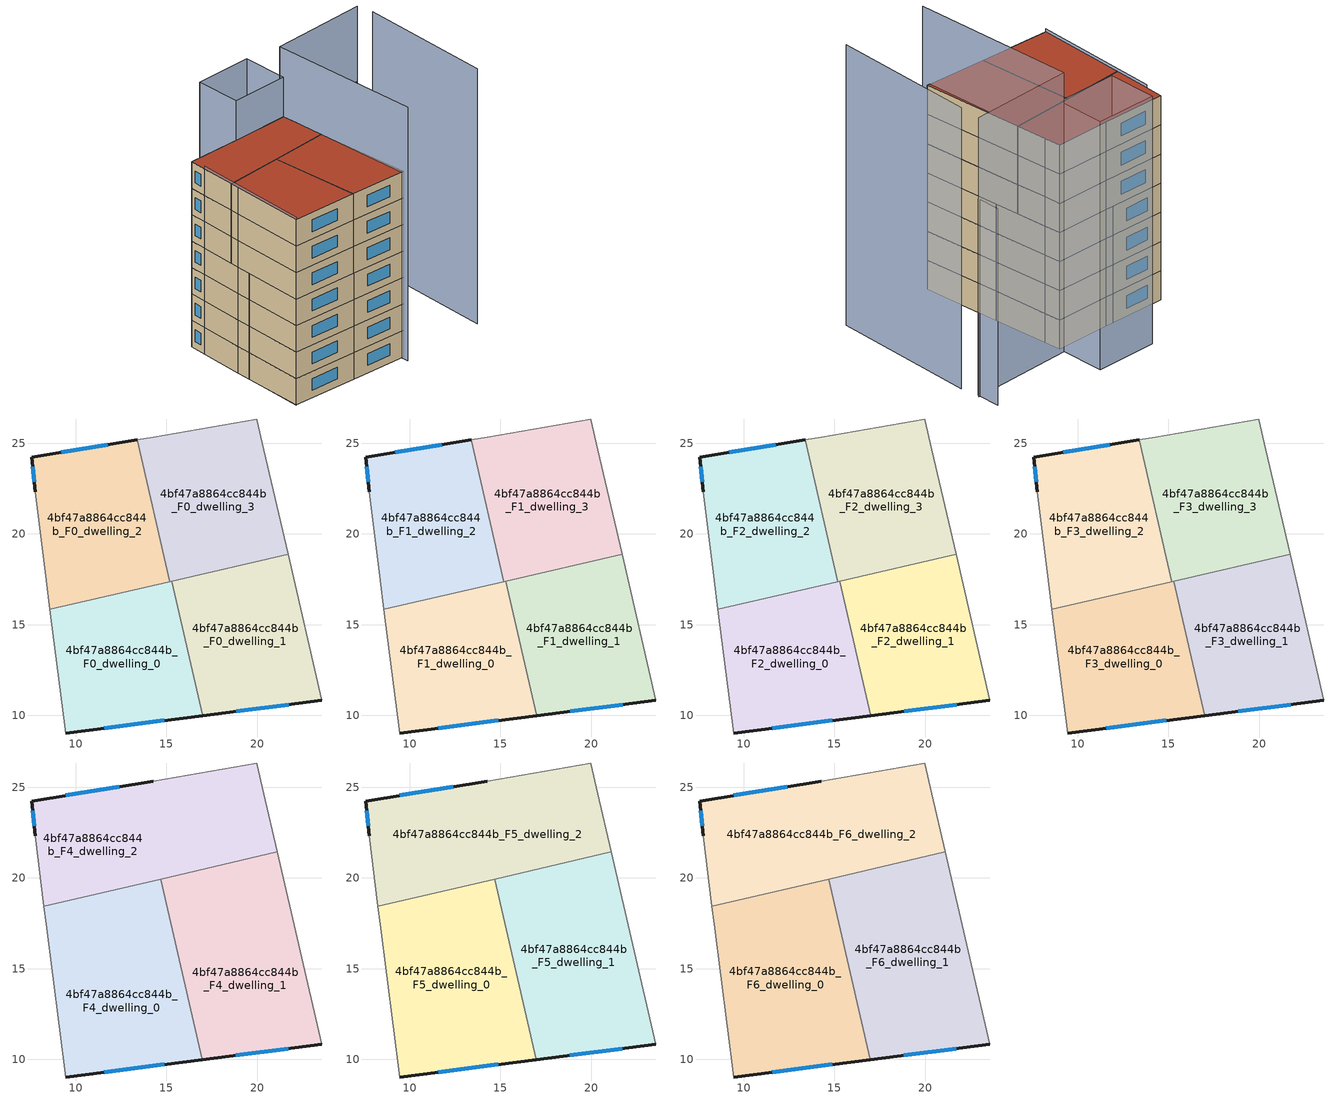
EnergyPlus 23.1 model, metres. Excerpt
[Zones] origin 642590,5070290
4bf47a8864cc844b_F0_dwelling_0
 floor ground (EU_floor_Construction): 15.28,17.4 17,9.99 9.46,9.03 8.57,15.84 z0
 wall outside (EU_wall_Construction): 9.46,9.03 17,9.99 z0:3
 wall adiabatic (EU_wall_Construction): 8.57,15.84 9.46,9.03 z0:3
 wall to 4bf47a8864cc844b_F0_dwelling_1 (EU_wall_Construction): 17,9.99 15.28,17.4 z0:3
 wall to 4bf47a8864cc844b_F0_dwelling_2 (EU_wall_Construction): 15.19,17.38 8.57,15.84 z0:3
 wall to 4bf47a8864cc844b_F0_dwelling_3 (EU_wall_Construction): 15.28,17.4 15.19,17.38 z0:3
 window (EU_Window_Construction): 11.57,9.29 14.89,9.72 z0.84:2.16
4bf47a8864cc844b_F0_dwelling_1
 floor ground (EU_floor_Construction): 21.7,18.88 23.57,10.82 17,9.99 15.28,17.4 z0
 wall outside (EU_wall_Construction): 17,9.99 23.57,10.82 z0:3
 wall adiabatic (EU_wall_Construction): 23.57,10.82 21.7,18.88 z0:3
 wall to 4bf47a8864cc844b_F0_dwelling_3 (EU_wall_Construction): 21.7,18.88 15.28,17.4 z0:3
 window (EU_Window_Construction): 18.84,10.22 21.73,10.59 z0.84:2.16
4bf47a8864cc844b_F0_dwelling_2
 floor ground (EU_floor_Construction): 13.38,25.19 15.19,17.38 8.57,15.84 8.36,17.43 7.76,22.34 7.56,24.24 z0
 wall outside (EU_wall_Construction): 13.38,25.19 7.56,24.24 7.76,22.34 z0:3
 wall adiabatic (EU_wall_Construction): 7.76,22.34 8.36,17.43 8.57,15.84 z0:3
 wall to 4bf47a8864cc844b_F0_dwelling_3 (EU_wall_Construction): 15.19,17.38 13.38,25.19 z0:3
 window (EU_Window_Construction): 7.62,23.7 7.71,22.87 / 11.75,24.92 9.19,24.5 z0.84:2.16
4bf47a8864cc844b_F0_dwelling_3
 floor ground (EU_floor_Construction): 19.97,26.33 20.37,24.63 21.7,18.88 15.19,17.38 13.38,25.19 14.27,25.34 z0
 wall adiabatic (EU_wall_Construction): 21.7,18.88 20.37,24.63 19.97,26.33 14.27,25.34 13.38,25.19 z0:3
4bf47a8864cc844b_F1_dwelling_0
 floor to 4bf47a8864cc844b_F0_dwelling_0 (EU_floor_Construction): 15.28,17.4 17,9.99 9.46,9.03 8.57,15.84 z3
 wall outside (EU_wall_Construction): 9.46,9.03 17,9.99 z3:6
 wall adiabatic (EU_wall_Construction): 8.57,15.84 9.46,9.03 z3:6
 wall to 4bf47a8864cc844b_F1_dwelling_1 (EU_wall_Construction): 17,9.99 15.28,17.4 z3:6
 wall to 4bf47a8864cc844b_F1_dwelling_2 (EU_wall_Construction): 15.19,17.38 8.57,15.84 z3:6
 wall to 4bf47a8864cc844b_F1_dwelling_3 (EU_wall_Construction): 15.28,17.4 15.19,17.38 z3:6
 window (EU_Window_Construction): 11.57,9.29 14.89,9.72 z3.84:5.16
4bf47a8864cc844b_F1_dwelling_1
 floor to 4bf47a8864cc844b_F0_dwelling_1 (EU_floor_Construction): 21.7,18.88 23.57,10.82 17,9.99 15.28,17.4 z3
 wall outside (EU_wall_Construction): 17,9.99 23.57,10.82 z3:6
 wall adiabatic (EU_wall_Construction): 23.57,10.82 21.7,18.88 z3:6
 wall to 4bf47a8864cc844b_F1_dwelling_3 (EU_wall_Construction): 21.7,18.88 15.28,17.4 z3:6
 window (EU_Window_Construction): 18.84,10.22 21.73,10.59 z3.84:5.16
4bf47a8864cc844b_F1_dwelling_2
 floor to 4bf47a8864cc844b_F0_dwelling_2 (EU_floor_Construction): 13.38,25.19 15.19,17.38 8.57,15.84 8.36,17.43 7.76,22.34 7.56,24.24 z3
 wall outside (EU_wall_Construction): 13.38,25.19 7.56,24.24 7.76,22.34 z3:6
 wall adiabatic (EU_wall_Construction): 7.76,22.34 8.36,17.43 8.57,15.84 z3:6
 wall to 4bf47a8864cc844b_F1_dwelling_3 (EU_wall_Construction): 15.19,17.38 13.38,25.19 z3:6
 window (EU_Window_Construction): 7.62,23.7 7.71,22.87 / 11.75,24.92 9.19,24.5 z3.84:5.16
4bf47a8864cc844b_F1_dwelling_3
 floor to 4bf47a8864cc844b_F0_dwelling_3 (EU_floor_Construction): 19.97,26.33 20.37,24.63 21.7,18.88 15.19,17.38 13.38,25.19 14.27,25.34 z3
 wall adiabatic (EU_wall_Construction): 21.7,18.88 20.37,24.63 19.97,26.33 14.27,25.34 13.38,25.19 z3:6
4bf47a8864cc844b_F2_dwelling_0
 floor to 4bf47a8864cc844b_F1_dwelling_0 (EU_floor_Construction): 15.28,17.4 17,9.99 9.46,9.03 8.57,15.84 z6
 wall outside (EU_wall_Construction): 9.46,9.03 17,9.99 z6:9
 wall adiabatic (EU_wall_Construction): 8.57,15.84 9.46,9.03 z6:9
 wall to 4bf47a8864cc844b_F2_dwelling_1 (EU_wall_Construction): 17,9.99 15.28,17.4 z6:9
 wall to 4bf47a8864cc844b_F2_dwelling_2 (EU_wall_Construction): 15.19,17.38 8.57,15.84 z6:9
 wall to 4bf47a8864cc844b_F2_dwelling_3 (EU_wall_Construction): 15.28,17.4 15.19,17.38 z6:9
 window (EU_Window_Construction): 11.57,9.29 14.89,9.72 z6.84:8.16
4bf47a8864cc844b_F2_dwelling_1
 floor to 4bf47a8864cc844b_F1_dwelling_1 (EU_floor_Construction): 21.7,18.88 23.57,10.82 17,9.99 15.28,17.4 z6
 wall outside (EU_wall_Construction): 17,9.99 23.57,10.82 z6:9
 wall adiabatic (EU_wall_Construction): 23.57,10.82 21.7,18.88 z6:9
 wall to 4bf47a8864cc844b_F2_dwelling_3 (EU_wall_Construction): 21.7,18.88 15.28,17.4 z6:9
 window (EU_Window_Construction): 18.84,10.22 21.73,10.59 z6.84:8.16
4bf47a8864cc844b_F2_dwelling_2
 floor to 4bf47a8864cc844b_F1_dwelling_2 (EU_floor_Construction): 13.38,25.19 15.19,17.38 8.57,15.84 8.36,17.43 7.76,22.34 7.56,24.24 z6
 wall outside (EU_wall_Construction): 13.38,25.19 7.56,24.24 7.76,22.34 z6:9
 wall adiabatic (EU_wall_Construction): 7.76,22.34 8.36,17.43 8.57,15.84 z6:9
 wall to 4bf47a8864cc844b_F2_dwelling_3 (EU_wall_Construction): 15.19,17.38 13.38,25.19 z6:9
 window (EU_Window_Construction): 7.62,23.7 7.71,22.87 / 11.75,24.92 9.19,24.5 z6.84:8.16
4bf47a8864cc844b_F2_dwelling_3
 floor to 4bf47a8864cc844b_F1_dwelling_3 (EU_floor_Construction): 19.97,26.33 20.37,24.63 21.7,18.88 15.19,17.38 13.38,25.19 14.27,25.34 z6
 wall adiabatic (EU_wall_Construction): 21.7,18.88 20.37,24.63 19.97,26.33 14.27,25.34 13.38,25.19 z6:9
4bf47a8864cc844b_F3_dwelling_0
 floor to 4bf47a8864cc844b_F2_dwelling_0 (EU_floor_Construction): 15.28,17.4 17,9.99 9.46,9.03 8.57,15.84 z9
 wall outside (EU_wall_Construction): 9.46,9.03 17,9.99 z9:12
 wall adiabatic (EU_wall_Construction): 8.57,15.84 9.46,9.03 z9:12
 wall to 4bf47a8864cc844b_F3_dwelling_1 (EU_wall_Construction): 17,9.99 15.28,17.4 z9:12
 wall to 4bf47a8864cc844b_F3_dwelling_2 (EU_wall_Construction): 15.19,17.38 8.57,15.84 z9:12
 wall to 4bf47a8864cc844b_F3_dwelling_3 (EU_wall_Construction): 15.28,17.4 15.19,17.38 z9:12
 window (EU_Window_Construction): 11.57,9.29 14.89,9.72 z9.84:11.16
4bf47a8864cc844b_F3_dwelling_1
 floor to 4bf47a8864cc844b_F2_dwelling_1 (EU_floor_Construction): 21.7,18.88 23.57,10.82 17,9.99 15.28,17.4 z9
 wall outside (EU_wall_Construction): 17,9.99 23.57,10.82 z9:12
 wall adiabatic (EU_wall_Construction): 23.57,10.82 21.7,18.88 z9:12
 wall to 4bf47a8864cc844b_F3_dwelling_3 (EU_wall_Construction): 21.7,18.88 15.28,17.4 z9:12
 window (EU_Window_Construction): 18.84,10.22 21.73,10.59 z9.84:11.16
 ceiling adiabatic (EU_roof_Construction): 23.57,10.82 21.7,18.88 15.28,17.4 17,9.99 z12
4bf47a8864cc844b_F3_dwelling_2
 floor to 4bf47a8864cc844b_F2_dwelling_2 (EU_floor_Construction): 13.38,25.19 15.19,17.38 8.57,15.84 8.36,17.43 7.76,22.34 7.56,24.24 z9
 wall outside (EU_wall_Construction): 13.38,25.19 7.56,24.24 7.76,22.34 z9:12
 wall adiabatic (EU_wall_Construction): 7.76,22.34 8.36,17.43 8.57,15.84 z9:12
 wall to 4bf47a8864cc844b_F3_dwelling_3 (EU_wall_Construction): 15.19,17.38 13.38,25.19 z9:12
 window (EU_Window_Construction): 7.62,23.7 7.71,22.87 / 11.75,24.92 9.19,24.5 z9.84:11.16
4bf47a8864cc844b_F3_dwelling_3
 floor to 4bf47a8864cc844b_F2_dwelling_3 (EU_floor_Construction): 19.97,26.33 20.37,24.63 21.7,18.88 15.19,17.38 13.38,25.19 14.27,25.34 z9
 wall adiabatic (EU_wall_Construction): 21.7,18.88 20.37,24.63 19.97,26.33 14.27,25.34 13.38,25.19 z9:12
4bf47a8864cc844b_F4_dwelling_0
 floor to 4bf47a8864cc844b_F3_dwelling_0 (EU_floor_Construction): 15.26,17.39 16.98,9.98 9.46,9.03 8.57,15.84 z12
 floor to 4bf47a8864cc844b_F3_dwelling_2 (EU_floor_Construction): 14.6,19.92 15.19,17.38 8.57,15.84 8.36,17.43 8.24,18.45 z12
 floor to 4bf47a8864cc844b_F3_dwelling_3 (EU_floor_Construction): 14.67,19.94 15.26,17.39 15.19,17.38 14.6,19.92 z12
 wall outside (EU_wall_Construction): 9.46,9.03 16.98,9.98 z12:15
 wall to 4bf47a8864cc844b_F4_dwelling_1 (EU_wall_Construction): 16.98,9.98 14.67,19.94 z12:15
 wall adiabatic (EU_wall_Construction): 8.24,18.45 8.36,17.43 9.46,9.03 z12:15
 wall to 4bf47a8864cc844b_F4_dwelling_2 (EU_wall_Construction): 14.67,19.94 8.24,18.45 z12:15
 window (EU_Window_Construction): 11.57,9.29 14.87,9.71 z12.84:14.16
4bf47a8864cc844b_F4_dwelling_1
 floor to 4bf47a8864cc844b_F3_dwelling_0 (EU_floor_Construction): 15.28,17.4 17,9.99 16.98,9.98 15.26,17.39 z12
 floor to 4bf47a8864cc844b_F3_dwelling_3 (EU_floor_Construction): 21.11,21.43 21.7,18.88 15.26,17.39 14.67,19.94 z12
 floor adiabatic (EU_floor_Construction): 21.7,18.88 23.57,10.82 16.98,9.98 17,9.99 15.28,17.4 z12
 wall outside (EU_wall_Construction): 16.98,9.98 23.57,10.82 z12:15
 wall adiabatic (EU_wall_Construction): 23.57,10.82 21.11,21.43 z12:15
 wall to 4bf47a8864cc844b_F4_dwelling_2 (EU_wall_Construction): 21.11,21.43 14.67,19.94 z12:15
 window (EU_Window_Construction): 18.83,10.22 21.72,10.59 z12.84:14.16
4bf47a8864cc844b_F4_dwelling_2
 floor to 4bf47a8864cc844b_F3_dwelling_2 (EU_floor_Construction): 13.38,25.19 14.6,19.92 8.24,18.45 7.76,22.34 7.56,24.24 z12
 floor to 4bf47a8864cc844b_F3_dwelling_3 (EU_floor_Construction): 19.97,26.33 20.37,24.63 21.11,21.43 14.6,19.92 13.38,25.19 14.27,25.34 z12
 wall outside (EU_wall_Construction): 14.27,25.34 7.56,24.24 7.76,22.34 z12:15
 wall adiabatic (EU_wall_Construction): 7.76,22.34 8.24,18.45 / 21.11,21.43 20.37,24.63 19.97,26.33 14.27,25.34 z12:15
 window (EU_Window_Construction): 7.62,23.7 7.71,22.87 / 12.39,25.03 9.44,24.54 z12.84:14.16
4bf47a8864cc844b_F5_dwelling_0
 floor to 4bf47a8864cc844b_F4_dwelling_0 (EU_floor_Construction): 14.67,19.94 16.98,9.98 9.46,9.03 8.36,17.43 8.24,18.45 z15
 wall outside (EU_wall_Construction): 9.46,9.03 16.98,9.98 z15:18
 wall to 4bf47a8864cc844b_F5_dwelling_1 (EU_wall_Construction): 16.98,9.98 14.67,19.94 z15:18
 wall adiabatic (EU_wall_Construction): 8.24,18.45 8.36,17.43 9.46,9.03 z15:18
 wall to 4bf47a8864cc844b_F5_dwelling_2 (EU_wall_Construction): 14.67,19.94 8.24,18.45 z15:18
 window (EU_Window_Construction): 11.57,9.29 14.87,9.71 z15.84:17.16
4bf47a8864cc844b_F5_dwelling_1
 floor to 4bf47a8864cc844b_F4_dwelling_1 (EU_floor_Construction): 21.11,21.43 23.57,10.82 16.98,9.98 14.67,19.94 z15
 wall outside (EU_wall_Construction): 16.98,9.98 23.57,10.82 z15:18
 wall adiabatic (EU_wall_Construction): 23.57,10.82 21.11,21.43 z15:18
 wall to 4bf47a8864cc844b_F5_dwelling_2 (EU_wall_Construction): 21.11,21.43 14.67,19.94 z15:18
 window (EU_Window_Construction): 18.83,10.22 21.72,10.59 z15.84:17.16
4bf47a8864cc844b_F5_dwelling_2
 floor to 4bf47a8864cc844b_F4_dwelling_2 (EU_floor_Construction): 19.97,26.33 20.37,24.63 21.11,21.43 8.24,18.45 7.76,22.34 7.56,24.24 14.27,25.34 z15
 wall outside (EU_wall_Construction): 14.27,25.34 7.56,24.24 7.76,22.34 z15:18
 wall adiabatic (EU_wall_Construction): 7.76,22.34 8.24,18.45 / 21.11,21.43 20.37,24.63 19.97,26.33 14.27,25.34 z15:18
 window (EU_Window_Construction): 7.62,23.7 7.71,22.87 / 12.39,25.03 9.44,24.54 z15.84:17.16
4bf47a8864cc844b_F6_dwelling_0
 floor to 4bf47a8864cc844b_F5_dwelling_0 (EU_floor_Construction): 14.67,19.94 16.98,9.98 9.46,9.03 8.36,17.43 8.24,18.45 z18
 wall outside (EU_wall_Construction): 9.46,9.03 16.98,9.98 z18:21
 wall to 4bf47a8864cc844b_F6_dwelling_1 (EU_wall_Construction): 16.98,9.98 14.67,19.94 z18:21
 wall adiabatic (EU_wall_Construction): 8.24,18.45 8.36,17.43 9.46,9.03 z18:21
 wall to 4bf47a8864cc844b_F6_dwelling_2 (EU_wall_Construction): 14.67,19.94 8.24,18.45 z18:21
 window (EU_Window_Construction): 11.57,9.29 14.87,9.71 z18.84:20.16
 roof outside (EU_roof_Construction): 16.98,9.98 14.67,19.94 8.24,18.45 8.36,17.43 9.46,9.03 z21
4bf47a8864cc844b_F6_dwelling_1
 floor to 4bf47a8864cc844b_F5_dwelling_1 (EU_floor_Construction): 21.11,21.43 23.57,10.82 16.98,9.98 14.67,19.94 z18
 wall outside (EU_wall_Construction): 16.98,9.98 23.57,10.82 z18:21
 wall adiabatic (EU_wall_Construction): 23.57,10.82 21.11,21.43 z18:21
 wall to 4bf47a8864cc844b_F6_dwelling_2 (EU_wall_Construction): 21.11,21.43 14.67,19.94 z18:21
 window (EU_Window_Construction): 18.83,10.22 21.72,10.59 z18.84:20.16
 roof outside (EU_roof_Construction): 23.57,10.82 21.11,21.43 14.67,19.94 16.98,9.98 z21
4bf47a8864cc844b_F6_dwelling_2
 floor to 4bf47a8864cc844b_F5_dwelling_2 (EU_floor_Construction): 19.97,26.33 20.37,24.63 21.11,21.43 8.24,18.45 7.76,22.34 7.56,24.24 14.27,25.34 z18
 wall outside (EU_wall_Construction): 14.27,25.34 7.56,24.24 7.76,22.34 z18:21
 wall adiabatic (EU_wall_Construction): 7.76,22.34 8.24,18.45 / 21.11,21.43 20.37,24.63 19.97,26.33 14.27,25.34 z18:21
 window (EU_Window_Construction): 7.62,23.7 7.71,22.87 / 12.39,25.03 9.44,24.54 z18.84:20.16
 roof outside (EU_roof_Construction): 21.11,21.43 20.37,24.63 19.97,26.33 14.27,25.34 7.56,24.24 7.76,22.34 8.24,18.45 z21
shading: 33.17,11.98 31.17,27.09 z0:28.9; 30.59,28.9 30.18,31.34 z0:20.2; 7.76,22.34 9.47,9.01 z0:21.3; 23.44,9.95 19.9,26.88 / 19.9,26.88 30.74,29.15 z0:28.7; 19.97,26.34 13.55,25.21 / 13.55,25.21 12.67,30.24 / 12.67,30.24 19.09,31.37 / 19.09,31.37 19.97,26.34 z0:25.5
[Building]
EU S2 Campaign: North Axis=0; Terrain=City; Solar Distribution=FullExterior
[Site:Location]
Lyon-Bron: Latitude=45.75; Longitude=5; Time Zone=1; Elevation=198
[SizingPeriod:WeatherFileDays]
AnnualSizingPeriod: Begin Month=1; Begin Day of Month=1; End Month=12; End Day of Month=31; Day of Week for Start Day=Monday; Use Weather File Daylight Saving Period=No; Use Weather File Rain and Snow Indicators=No
[MATERIAL]
EU_InternalMass_Material: Roughness=MediumRough; Thickness=0.1; Conductivity=1; Density=1800; Specific Heat=900; Thermal Absorptance=0.9; Solar Absorptance=0.7; Visible Absorptance=0.7
[MATERIAL:NOMASS] Roughness=MediumRough; Thermal Absorptance=0.9; Solar Absorptance=0.7; Visible Absorptance=0.7
Name | Thermal Resistance
EU_wall_NoMass | 0.776494
EU_roof_NoMass | 0.486893
EU_floor_NoMass | 0.421597
[WINDOWMATERIAL:SIMPLEGLAZINGSYSTEM]
EU_Window_SimpleGlazing: UFactor=4.24961; Solar Heat Gain Coefficient=0.83; Visible Transmittance=0.83
[CONSTRUCTION]
EU_wall_Construction: EU_wall_NoMass
EU_roof_Construction: EU_roof_NoMass
EU_floor_Construction: EU_floor_NoMass
EU_Window_Construction: EU_Window_SimpleGlazing
EU_InternalMass_Construction: EU_InternalMass_Material
[ZONE] Type=1; Multiplier=1; Ceiling Height=autocalculate; Floor Area=autocalculate; Part of Total Floor Area=Yes
Name | Volume
4bf47a8864cc844b_F0_dwelling_0; 4bf47a8864cc844b_F1_dwelling_0; 4bf47a8864cc844b_F2_dwelling_0; 4bf47a8864cc844b_F3_dwelling_0 | 156.991
4bf47a8864cc844b_F4_dwelling_0; 4bf47a8864cc844b_F5_dwelling_0; 4bf47a8864cc844b_F6_dwelling_0 | 209.321
4bf47a8864cc844b_F0_dwelling_1; 4bf47a8864cc844b_F1_dwelling_1; 4bf47a8864cc844b_F2_dwelling_1; 4bf47a8864cc844b_F3_dwelling_1 | 157.007
4bf47a8864cc844b_F4_dwelling_1; 4bf47a8864cc844b_F5_dwelling_1; 4bf47a8864cc844b_F6_dwelling_1 | 209.327
4bf47a8864cc844b_F0_dwelling_2; 4bf47a8864cc844b_F1_dwelling_2; 4bf47a8864cc844b_F2_dwelling_2; 4bf47a8864cc844b_F3_dwelling_2 | 156.986
4bf47a8864cc844b_F4_dwelling_2; 4bf47a8864cc844b_F5_dwelling_2; 4bf47a8864cc844b_F6_dwelling_2 | 209.331
4bf47a8864cc844b_F0_dwelling_3; 4bf47a8864cc844b_F1_dwelling_3; 4bf47a8864cc844b_F2_dwelling_3; 4bf47a8864cc844b_F3_dwelling_3 | 156.988
[INTERNALMASS] Construction=EU_InternalMass_Construction
Name | Zone or ZoneList | Surface Area
4bf47a8864cc844b_F0_dwelling_0_EU_InternalMass | 4bf47a8864cc844b_F0_dwelling_0 | 52.3309
4bf47a8864cc844b_F0_dwelling_1_EU_InternalMass | 4bf47a8864cc844b_F0_dwelling_1 | 52.3358
4bf47a8864cc844b_F0_dwelling_2_EU_InternalMass | 4bf47a8864cc844b_F0_dwelling_2 | 52.3293
4bf47a8864cc844b_F0_dwelling_3_EU_InternalMass | 4bf47a8864cc844b_F0_dwelling_3 | 52.3307
4bf47a8864cc844b_F1_dwelling_0_EU_InternalMass | 4bf47a8864cc844b_F1_dwelling_0 | 52.3309
4bf47a8864cc844b_F1_dwelling_1_EU_InternalMass | 4bf47a8864cc844b_F1_dwelling_1 | 52.3358
4bf47a8864cc844b_F1_dwelling_2_EU_InternalMass | 4bf47a8864cc844b_F1_dwelling_2 | 52.3293
4bf47a8864cc844b_F1_dwelling_3_EU_InternalMass | 4bf47a8864cc844b_F1_dwelling_3 | 52.3307
4bf47a8864cc844b_F2_dwelling_0_EU_InternalMass | 4bf47a8864cc844b_F2_dwelling_0 | 52.3309
4bf47a8864cc844b_F2_dwelling_1_EU_InternalMass | 4bf47a8864cc844b_F2_dwelling_1 | 52.3358
4bf47a8864cc844b_F2_dwelling_2_EU_InternalMass | 4bf47a8864cc844b_F2_dwelling_2 | 52.3293
4bf47a8864cc844b_F2_dwelling_3_EU_InternalMass | 4bf47a8864cc844b_F2_dwelling_3 | 52.3307
4bf47a8864cc844b_F3_dwelling_0_EU_InternalMass | 4bf47a8864cc844b_F3_dwelling_0 | 52.3309
4bf47a8864cc844b_F3_dwelling_1_EU_InternalMass | 4bf47a8864cc844b_F3_dwelling_1 | 52.3358
4bf47a8864cc844b_F3_dwelling_2_EU_InternalMass | 4bf47a8864cc844b_F3_dwelling_2 | 52.3293
4bf47a8864cc844b_F3_dwelling_3_EU_InternalMass | 4bf47a8864cc844b_F3_dwelling_3 | 52.3307
4bf47a8864cc844b_F4_dwelling_0_EU_InternalMass | 4bf47a8864cc844b_F4_dwelling_0 | 69.7747
4bf47a8864cc844b_F4_dwelling_1_EU_InternalMass | 4bf47a8864cc844b_F4_dwelling_1 | 69.7767
4bf47a8864cc844b_F4_dwelling_2_EU_InternalMass | 4bf47a8864cc844b_F4_dwelling_2 | 69.7774
4bf47a8864cc844b_F5_dwelling_0_EU_InternalMass | 4bf47a8864cc844b_F5_dwelling_0 | 69.7747
4bf47a8864cc844b_F5_dwelling_1_EU_InternalMass | 4bf47a8864cc844b_F5_dwelling_1 | 69.7767
4bf47a8864cc844b_F5_dwelling_2_EU_InternalMass | 4bf47a8864cc844b_F5_dwelling_2 | 69.7774
4bf47a8864cc844b_F6_dwelling_0_EU_InternalMass | 4bf47a8864cc844b_F6_dwelling_0 | 69.7747
4bf47a8864cc844b_F6_dwelling_1_EU_InternalMass | 4bf47a8864cc844b_F6_dwelling_1 | 69.7767
4bf47a8864cc844b_F6_dwelling_2_EU_InternalMass | 4bf47a8864cc844b_F6_dwelling_2 | 69.7774
[OTHEREQUIPMENT] Fuel Type=Electricity; Design Level Calculation Method=Watts/Area; Power per Zone Floor Area=1; Fraction Latent=0; Fraction Radiant=0; Fraction Lost=0; Carbon Dioxide Generation Rate=0; EndUse Subcategory=EU_Step8_InternalGains
Name | Zone or ZoneList or Space or SpaceList | Schedule
EU_Step8_InternalGain_4bf47a8864cc844b_F0_dwelling_0_f000 | 4bf47a8864cc844b_F0_dwelling_0 | EU_Step8_GainSchedule_4bf47a8864cc844b_F0_dwelling_0_f000
EU_Step8_InternalGain_4bf47a8864cc844b_F0_dwelling_1_f000 | 4bf47a8864cc844b_F0_dwelling_1 | EU_Step8_GainSchedule_4bf47a8864cc844b_F0_dwelling_1_f000
EU_Step8_InternalGain_4bf47a8864cc844b_F0_dwelling_2_f000 | 4bf47a8864cc844b_F0_dwelling_2 | EU_Step8_GainSchedule_4bf47a8864cc844b_F0_dwelling_2_f000
EU_Step8_InternalGain_4bf47a8864cc844b_F0_dwelling_3_f000 | 4bf47a8864cc844b_F0_dwelling_3 | EU_Step8_GainSchedule_4bf47a8864cc844b_F0_dwelling_3_f000
EU_Step8_InternalGain_4bf47a8864cc844b_F1_dwelling_0_f000 | 4bf47a8864cc844b_F1_dwelling_0 | EU_Step8_GainSchedule_4bf47a8864cc844b_F1_dwelling_0_f000
EU_Step8_InternalGain_4bf47a8864cc844b_F1_dwelling_1_f000 | 4bf47a8864cc844b_F1_dwelling_1 | EU_Step8_GainSchedule_4bf47a8864cc844b_F1_dwelling_1_f000
EU_Step8_InternalGain_4bf47a8864cc844b_F1_dwelling_2_f000 | 4bf47a8864cc844b_F1_dwelling_2 | EU_Step8_GainSchedule_4bf47a8864cc844b_F1_dwelling_2_f000
EU_Step8_InternalGain_4bf47a8864cc844b_F1_dwelling_3_f000 | 4bf47a8864cc844b_F1_dwelling_3 | EU_Step8_GainSchedule_4bf47a8864cc844b_F1_dwelling_3_f000
EU_Step8_InternalGain_4bf47a8864cc844b_F2_dwelling_0_f000 | 4bf47a8864cc844b_F2_dwelling_0 | EU_Step8_GainSchedule_4bf47a8864cc844b_F2_dwelling_0_f000
EU_Step8_InternalGain_4bf47a8864cc844b_F2_dwelling_1_f000 | 4bf47a8864cc844b_F2_dwelling_1 | EU_Step8_GainSchedule_4bf47a8864cc844b_F2_dwelling_1_f000
EU_Step8_InternalGain_4bf47a8864cc844b_F2_dwelling_2_f000 | 4bf47a8864cc844b_F2_dwelling_2 | EU_Step8_GainSchedule_4bf47a8864cc844b_F2_dwelling_2_f000
EU_Step8_InternalGain_4bf47a8864cc844b_F2_dwelling_3_f000 | 4bf47a8864cc844b_F2_dwelling_3 | EU_Step8_GainSchedule_4bf47a8864cc844b_F2_dwelling_3_f000
EU_Step8_InternalGain_4bf47a8864cc844b_F3_dwelling_0_f000 | 4bf47a8864cc844b_F3_dwelling_0 | EU_Step8_GainSchedule_4bf47a8864cc844b_F3_dwelling_0_f000
EU_Step8_InternalGain_4bf47a8864cc844b_F3_dwelling_1_f000 | 4bf47a8864cc844b_F3_dwelling_1 | EU_Step8_GainSchedule_4bf47a8864cc844b_F3_dwelling_1_f000
EU_Step8_InternalGain_4bf47a8864cc844b_F3_dwelling_2_f000 | 4bf47a8864cc844b_F3_dwelling_2 | EU_Step8_GainSchedule_4bf47a8864cc844b_F3_dwelling_2_f000
EU_Step8_InternalGain_4bf47a8864cc844b_F3_dwelling_3_f000 | 4bf47a8864cc844b_F3_dwelling_3 | EU_Step8_GainSchedule_4bf47a8864cc844b_F3_dwelling_3_f000
EU_Step8_InternalGain_4bf47a8864cc844b_F4_dwelling_0_f000 | 4bf47a8864cc844b_F4_dwelling_0 | EU_Step8_GainSchedule_4bf47a8864cc844b_F4_dwelling_0_f000
EU_Step8_InternalGain_4bf47a8864cc844b_F4_dwelling_1_f000 | 4bf47a8864cc844b_F4_dwelling_1 | EU_Step8_GainSchedule_4bf47a8864cc844b_F4_dwelling_1_f000
EU_Step8_InternalGain_4bf47a8864cc844b_F4_dwelling_2_f000 | 4bf47a8864cc844b_F4_dwelling_2 | EU_Step8_GainSchedule_4bf47a8864cc844b_F4_dwelling_2_f000
EU_Step8_InternalGain_4bf47a8864cc844b_F5_dwelling_0_f000 | 4bf47a8864cc844b_F5_dwelling_0 | EU_Step8_GainSchedule_4bf47a8864cc844b_F5_dwelling_0_f000
EU_Step8_InternalGain_4bf47a8864cc844b_F5_dwelling_1_f000 | 4bf47a8864cc844b_F5_dwelling_1 | EU_Step8_GainSchedule_4bf47a8864cc844b_F5_dwelling_1_f000
EU_Step8_InternalGain_4bf47a8864cc844b_F5_dwelling_2_f000 | 4bf47a8864cc844b_F5_dwelling_2 | EU_Step8_GainSchedule_4bf47a8864cc844b_F5_dwelling_2_f000
EU_Step8_InternalGain_4bf47a8864cc844b_F6_dwelling_0_f000 | 4bf47a8864cc844b_F6_dwelling_0 | EU_Step8_GainSchedule_4bf47a8864cc844b_F6_dwelling_0_f000
EU_Step8_InternalGain_4bf47a8864cc844b_F6_dwelling_1_f000 | 4bf47a8864cc844b_F6_dwelling_1 | EU_Step8_GainSchedule_4bf47a8864cc844b_F6_dwelling_1_f000
EU_Step8_InternalGain_4bf47a8864cc844b_F6_dwelling_2_f000 | 4bf47a8864cc844b_F6_dwelling_2 | EU_Step8_GainSchedule_4bf47a8864cc844b_F6_dwelling_2_f000
[ZONEVENTILATION:DESIGNFLOWRATE] Schedule=EU_AlwaysOn; Design Flow Rate Calculation Method=AirChanges/Hour; Air Changes per Hour=0.693814; Ventilation Type=Natural; Fan Pressure Rise=0; Fan Total Efficiency=1; Constant Term Coefficient=1; Temperature Term Coefficient=0; Velocity Term Coefficient=0; Velocity Squared Term Coefficient=0; Minimum Indoor Temperature=-100; Maximum Indoor Temperature=100; Delta Temperature=-100; Minimum Outdoor Temperature=-100; Maximum Outdoor Temperature=100; Maximum Wind Speed=40
Name | Zone or ZoneList or Space or SpaceList
EU_ConstantAir_4bf47a8864cc844b_F0_dwelling_0 | 4bf47a8864cc844b_F0_dwelling_0
EU_ConstantAir_4bf47a8864cc844b_F0_dwelling_1 | 4bf47a8864cc844b_F0_dwelling_1
EU_ConstantAir_4bf47a8864cc844b_F0_dwelling_2 | 4bf47a8864cc844b_F0_dwelling_2
EU_ConstantAir_4bf47a8864cc844b_F0_dwelling_3 | 4bf47a8864cc844b_F0_dwelling_3
EU_ConstantAir_4bf47a8864cc844b_F1_dwelling_0 | 4bf47a8864cc844b_F1_dwelling_0
EU_ConstantAir_4bf47a8864cc844b_F1_dwelling_1 | 4bf47a8864cc844b_F1_dwelling_1
EU_ConstantAir_4bf47a8864cc844b_F1_dwelling_2 | 4bf47a8864cc844b_F1_dwelling_2
EU_ConstantAir_4bf47a8864cc844b_F1_dwelling_3 | 4bf47a8864cc844b_F1_dwelling_3
EU_ConstantAir_4bf47a8864cc844b_F2_dwelling_0 | 4bf47a8864cc844b_F2_dwelling_0
EU_ConstantAir_4bf47a8864cc844b_F2_dwelling_1 | 4bf47a8864cc844b_F2_dwelling_1
EU_ConstantAir_4bf47a8864cc844b_F2_dwelling_2 | 4bf47a8864cc844b_F2_dwelling_2
EU_ConstantAir_4bf47a8864cc844b_F2_dwelling_3 | 4bf47a8864cc844b_F2_dwelling_3
EU_ConstantAir_4bf47a8864cc844b_F3_dwelling_0 | 4bf47a8864cc844b_F3_dwelling_0
EU_ConstantAir_4bf47a8864cc844b_F3_dwelling_1 | 4bf47a8864cc844b_F3_dwelling_1
EU_ConstantAir_4bf47a8864cc844b_F3_dwelling_2 | 4bf47a8864cc844b_F3_dwelling_2
EU_ConstantAir_4bf47a8864cc844b_F3_dwelling_3 | 4bf47a8864cc844b_F3_dwelling_3
EU_ConstantAir_4bf47a8864cc844b_F4_dwelling_0 | 4bf47a8864cc844b_F4_dwelling_0
EU_ConstantAir_4bf47a8864cc844b_F4_dwelling_1 | 4bf47a8864cc844b_F4_dwelling_1
EU_ConstantAir_4bf47a8864cc844b_F4_dwelling_2 | 4bf47a8864cc844b_F4_dwelling_2
EU_ConstantAir_4bf47a8864cc844b_F5_dwelling_0 | 4bf47a8864cc844b_F5_dwelling_0
EU_ConstantAir_4bf47a8864cc844b_F5_dwelling_1 | 4bf47a8864cc844b_F5_dwelling_1
EU_ConstantAir_4bf47a8864cc844b_F5_dwelling_2 | 4bf47a8864cc844b_F5_dwelling_2
EU_ConstantAir_4bf47a8864cc844b_F6_dwelling_0 | 4bf47a8864cc844b_F6_dwelling_0
EU_ConstantAir_4bf47a8864cc844b_F6_dwelling_1 | 4bf47a8864cc844b_F6_dwelling_1
EU_ConstantAir_4bf47a8864cc844b_F6_dwelling_2 | 4bf47a8864cc844b_F6_dwelling_2
[HVACTEMPLATE:THERMOSTAT] Constant Heating Setpoint=20; Constant Cooling Setpoint=50
EU_HeatOnly_4bf47a8864cc844b_F0_dwelling_0; EU_HeatOnly_4bf47a8864cc844b_F0_dwelling_1; EU_HeatOnly_4bf47a8864cc844b_F0_dwelling_2; EU_HeatOnly_4bf47a8864cc844b_F0_dwelling_3; EU_HeatOnly_4bf47a8864cc844b_F1_dwelling_0; EU_HeatOnly_4bf47a8864cc844b_F1_dwelling_1; EU_HeatOnly_4bf47a8864cc844b_F1_dwelling_2; EU_HeatOnly_4bf47a8864cc844b_F1_dwelling_3; EU_HeatOnly_4bf47a8864cc844b_F2_dwelling_0; EU_HeatOnly_4bf47a8864cc844b_F2_dwelling_1; EU_HeatOnly_4bf47a8864cc844b_F2_dwelling_2; EU_HeatOnly_4bf47a8864cc844b_F2_dwelling_3; EU_HeatOnly_4bf47a8864cc844b_F3_dwelling_0; EU_HeatOnly_4bf47a8864cc844b_F3_dwelling_1; EU_HeatOnly_4bf47a8864cc844b_F3_dwelling_2; EU_HeatOnly_4bf47a8864cc844b_F3_dwelling_3; EU_HeatOnly_4bf47a8864cc844b_F4_dwelling_0; EU_HeatOnly_4bf47a8864cc844b_F4_dwelling_1; EU_HeatOnly_4bf47a8864cc844b_F4_dwelling_2; EU_HeatOnly_4bf47a8864cc844b_F5_dwelling_0; EU_HeatOnly_4bf47a8864cc844b_F5_dwelling_1; EU_HeatOnly_4bf47a8864cc844b_F5_dwelling_2; EU_HeatOnly_4bf47a8864cc844b_F6_dwelling_0; EU_HeatOnly_4bf47a8864cc844b_F6_dwelling_1; EU_HeatOnly_4bf47a8864cc844b_F6_dwelling_2
[HVACTEMPLATE:ZONE:IDEALLOADSAIRSYSTEM] System Availability Schedule=EU_AlwaysOn; Maximum Heating Supply Air Temperature=50; Minimum Cooling Supply Air Temperature=13; Maximum Heating Supply Air Humidity Ratio=0.0156; Minimum Cooling Supply Air Humidity Ratio=0.0077; Heating Limit=NoLimit; Cooling Limit=NoLimit; Heating Availability Schedule=EU_AlwaysOn; Cooling Availability Schedule=EU_CoolingOff; Dehumidification Control Type=ConstantSensibleHeatRatio; Cooling Sensible Heat Ratio=0.7; Dehumidification Setpoint=60; Humidification Control Type=None; Humidification Setpoint=30; Outdoor Air Method=None; Outdoor Air Flow Rate per Person=0.00944; Outdoor Air Flow Rate per Zone Floor Area=0; Outdoor Air Flow Rate per Zone=0; Demand Controlled Ventilation Type=None; Outdoor Air Economizer Type=NoEconomizer; Heat Recovery Type=None; Sensible Heat Recovery Effectiveness=0.7; Latent Heat Recovery Effectiveness=0.65
Name | Template Thermostat
4bf47a8864cc844b_F0_dwelling_0 | EU_HeatOnly_4bf47a8864cc844b_F0_dwelling_0
4bf47a8864cc844b_F0_dwelling_1 | EU_HeatOnly_4bf47a8864cc844b_F0_dwelling_1
4bf47a8864cc844b_F0_dwelling_2 | EU_HeatOnly_4bf47a8864cc844b_F0_dwelling_2
4bf47a8864cc844b_F0_dwelling_3 | EU_HeatOnly_4bf47a8864cc844b_F0_dwelling_3
4bf47a8864cc844b_F1_dwelling_0 | EU_HeatOnly_4bf47a8864cc844b_F1_dwelling_0
4bf47a8864cc844b_F1_dwelling_1 | EU_HeatOnly_4bf47a8864cc844b_F1_dwelling_1
4bf47a8864cc844b_F1_dwelling_2 | EU_HeatOnly_4bf47a8864cc844b_F1_dwelling_2
4bf47a8864cc844b_F1_dwelling_3 | EU_HeatOnly_4bf47a8864cc844b_F1_dwelling_3
4bf47a8864cc844b_F2_dwelling_0 | EU_HeatOnly_4bf47a8864cc844b_F2_dwelling_0
4bf47a8864cc844b_F2_dwelling_1 | EU_HeatOnly_4bf47a8864cc844b_F2_dwelling_1
4bf47a8864cc844b_F2_dwelling_2 | EU_HeatOnly_4bf47a8864cc844b_F2_dwelling_2
4bf47a8864cc844b_F2_dwelling_3 | EU_HeatOnly_4bf47a8864cc844b_F2_dwelling_3
4bf47a8864cc844b_F3_dwelling_0 | EU_HeatOnly_4bf47a8864cc844b_F3_dwelling_0
4bf47a8864cc844b_F3_dwelling_1 | EU_HeatOnly_4bf47a8864cc844b_F3_dwelling_1
4bf47a8864cc844b_F3_dwelling_2 | EU_HeatOnly_4bf47a8864cc844b_F3_dwelling_2
4bf47a8864cc844b_F3_dwelling_3 | EU_HeatOnly_4bf47a8864cc844b_F3_dwelling_3
4bf47a8864cc844b_F4_dwelling_0 | EU_HeatOnly_4bf47a8864cc844b_F4_dwelling_0
4bf47a8864cc844b_F4_dwelling_1 | EU_HeatOnly_4bf47a8864cc844b_F4_dwelling_1
4bf47a8864cc844b_F4_dwelling_2 | EU_HeatOnly_4bf47a8864cc844b_F4_dwelling_2
4bf47a8864cc844b_F5_dwelling_0 | EU_HeatOnly_4bf47a8864cc844b_F5_dwelling_0
4bf47a8864cc844b_F5_dwelling_1 | EU_HeatOnly_4bf47a8864cc844b_F5_dwelling_1
4bf47a8864cc844b_F5_dwelling_2 | EU_HeatOnly_4bf47a8864cc844b_F5_dwelling_2
4bf47a8864cc844b_F6_dwelling_0 | EU_HeatOnly_4bf47a8864cc844b_F6_dwelling_0
4bf47a8864cc844b_F6_dwelling_1 | EU_HeatOnly_4bf47a8864cc844b_F6_dwelling_1
4bf47a8864cc844b_F6_dwelling_2 | EU_HeatOnly_4bf47a8864cc844b_F6_dwelling_2
[SIZING:ZONE] Zone Cooling Design Supply Air Temperature Input Method=SupplyAirTemperature; Zone Cooling Design Supply Air Temperature=13; Zone Heating Design Supply Air Temperature Input Method=SupplyAirTemperature; Zone Heating Design Supply Air Temperature=50; Zone Cooling Design Supply Air Humidity Ratio=0.008; Zone Heating Design Supply Air Humidity Ratio=0.008; Cooling Design Air Flow Method=DesignDay; Cooling Design Air Flow Rate=0; Cooling Minimum Air Flow per Zone Floor Area=0.000762; Cooling Minimum Air Flow=0; Cooling Minimum Air Flow Fraction=0.2; Heating Design Air Flow Method=DesignDay; Heating Design Air Flow Rate=0; Heating Maximum Air Flow per Zone Floor Area=0.002032; Heating Maximum Air Flow=0.141576; Heating Maximum Air Flow Fraction=0.3; Account for Dedicated Outdoor Air System=No; Dedicated Outdoor Air System Control Strategy=NeutralSupplyAir; Dedicated Outdoor Air Low Setpoint Temperature for Design=autosize; Dedicated Outdoor Air High Setpoint Temperature for Design=autosize; Zone Load Sizing Method=Sensible Load Only No Latent Load; Zone Latent Cooling Design Supply Air Humidity Ratio Input Method=HumidityRatioDifference; Zone Cooling Design Supply Air Humidity Ratio Difference=0.005; Zone Latent Heating Design Supply Air Humidity Ratio Input Method=HumidityRatioDifference; Zone Humidification Design Supply Air Humidity Ratio Difference=0.005
4bf47a8864cc844b_F0_dwelling_0; 4bf47a8864cc844b_F0_dwelling_1; 4bf47a8864cc844b_F0_dwelling_2; 4bf47a8864cc844b_F0_dwelling_3; 4bf47a8864cc844b_F1_dwelling_0; 4bf47a8864cc844b_F1_dwelling_1; 4bf47a8864cc844b_F1_dwelling_2; 4bf47a8864cc844b_F1_dwelling_3; 4bf47a8864cc844b_F2_dwelling_0; 4bf47a8864cc844b_F2_dwelling_1; 4bf47a8864cc844b_F2_dwelling_2; 4bf47a8864cc844b_F2_dwelling_3; 4bf47a8864cc844b_F3_dwelling_0; 4bf47a8864cc844b_F3_dwelling_1; 4bf47a8864cc844b_F3_dwelling_2; 4bf47a8864cc844b_F3_dwelling_3; 4bf47a8864cc844b_F4_dwelling_0; 4bf47a8864cc844b_F4_dwelling_1; 4bf47a8864cc844b_F4_dwelling_2; 4bf47a8864cc844b_F5_dwelling_0; 4bf47a8864cc844b_F5_dwelling_1; 4bf47a8864cc844b_F5_dwelling_2; 4bf47a8864cc844b_F6_dwelling_0; 4bf47a8864cc844b_F6_dwelling_1; 4bf47a8864cc844b_F6_dwelling_2
[SCHEDULE:CONSTANT]
Name | Hourly Value
EU_AlwaysOn | 1
EU_CoolingOff | 0
[SCHEDULE:FILE] Column Number=1; Rows to Skip at Top=0; Number of Hours of Data=8760; Column Separator=Comma; Interpolate to Timestep=No; Minutes per Item=60; Adjust Schedule for Daylight Savings=Yes
Name | File
EU_Step8_GainSchedule_4bf47a8864cc844b_F0_dwelling_0_f000 | ../../schedules/4bf47a8864cc844b/4bf47a8864cc844b_F0_dwelling_0_f000_gain.csv
EU_Step8_GainSchedule_4bf47a8864cc844b_F0_dwelling_1_f000 | ../../schedules/4bf47a8864cc844b/4bf47a8864cc844b_F0_dwelling_1_f000_gain.csv
EU_Step8_GainSchedule_4bf47a8864cc844b_F0_dwelling_2_f000 | ../../schedules/4bf47a8864cc844b/4bf47a8864cc844b_F0_dwelling_2_f000_gain.csv
EU_Step8_GainSchedule_4bf47a8864cc844b_F0_dwelling_3_f000 | ../../schedules/4bf47a8864cc844b/4bf47a8864cc844b_F0_dwelling_3_f000_gain.csv
EU_Step8_GainSchedule_4bf47a8864cc844b_F1_dwelling_0_f000 | ../../schedules/4bf47a8864cc844b/4bf47a8864cc844b_F1_dwelling_0_f000_gain.csv
EU_Step8_GainSchedule_4bf47a8864cc844b_F1_dwelling_1_f000 | ../../schedules/4bf47a8864cc844b/4bf47a8864cc844b_F1_dwelling_1_f000_gain.csv
EU_Step8_GainSchedule_4bf47a8864cc844b_F1_dwelling_2_f000 | ../../schedules/4bf47a8864cc844b/4bf47a8864cc844b_F1_dwelling_2_f000_gain.csv
EU_Step8_GainSchedule_4bf47a8864cc844b_F1_dwelling_3_f000 | ../../schedules/4bf47a8864cc844b/4bf47a8864cc844b_F1_dwelling_3_f000_gain.csv
EU_Step8_GainSchedule_4bf47a8864cc844b_F2_dwelling_0_f000 | ../../schedules/4bf47a8864cc844b/4bf47a8864cc844b_F2_dwelling_0_f000_gain.csv
EU_Step8_GainSchedule_4bf47a8864cc844b_F2_dwelling_1_f000 | ../../schedules/4bf47a8864cc844b/4bf47a8864cc844b_F2_dwelling_1_f000_gain.csv
EU_Step8_GainSchedule_4bf47a8864cc844b_F2_dwelling_2_f000 | ../../schedules/4bf47a8864cc844b/4bf47a8864cc844b_F2_dwelling_2_f000_gain.csv
EU_Step8_GainSchedule_4bf47a8864cc844b_F2_dwelling_3_f000 | ../../schedules/4bf47a8864cc844b/4bf47a8864cc844b_F2_dwelling_3_f000_gain.csv
EU_Step8_GainSchedule_4bf47a8864cc844b_F3_dwelling_0_f000 | ../../schedules/4bf47a8864cc844b/4bf47a8864cc844b_F3_dwelling_0_f000_gain.csv
EU_Step8_GainSchedule_4bf47a8864cc844b_F3_dwelling_1_f000 | ../../schedules/4bf47a8864cc844b/4bf47a8864cc844b_F3_dwelling_1_f000_gain.csv
EU_Step8_GainSchedule_4bf47a8864cc844b_F3_dwelling_2_f000 | ../../schedules/4bf47a8864cc844b/4bf47a8864cc844b_F3_dwelling_2_f000_gain.csv
EU_Step8_GainSchedule_4bf47a8864cc844b_F3_dwelling_3_f000 | ../../schedules/4bf47a8864cc844b/4bf47a8864cc844b_F3_dwelling_3_f000_gain.csv
EU_Step8_GainSchedule_4bf47a8864cc844b_F4_dwelling_0_f000 | ../../schedules/4bf47a8864cc844b/4bf47a8864cc844b_F4_dwelling_0_f000_gain.csv
EU_Step8_GainSchedule_4bf47a8864cc844b_F4_dwelling_1_f000 | ../../schedules/4bf47a8864cc844b/4bf47a8864cc844b_F4_dwelling_1_f000_gain.csv
EU_Step8_GainSchedule_4bf47a8864cc844b_F4_dwelling_2_f000 | ../../schedules/4bf47a8864cc844b/4bf47a8864cc844b_F4_dwelling_2_f000_gain.csv
EU_Step8_GainSchedule_4bf47a8864cc844b_F5_dwelling_0_f000 | ../../schedules/4bf47a8864cc844b/4bf47a8864cc844b_F5_dwelling_0_f000_gain.csv
EU_Step8_GainSchedule_4bf47a8864cc844b_F5_dwelling_1_f000 | ../../schedules/4bf47a8864cc844b/4bf47a8864cc844b_F5_dwelling_1_f000_gain.csv
EU_Step8_GainSchedule_4bf47a8864cc844b_F5_dwelling_2_f000 | ../../schedules/4bf47a8864cc844b/4bf47a8864cc844b_F5_dwelling_2_f000_gain.csv
EU_Step8_GainSchedule_4bf47a8864cc844b_F6_dwelling_0_f000 | ../../schedules/4bf47a8864cc844b/4bf47a8864cc844b_F6_dwelling_0_f000_gain.csv
EU_Step8_GainSchedule_4bf47a8864cc844b_F6_dwelling_1_f000 | ../../schedules/4bf47a8864cc844b/4bf47a8864cc844b_F6_dwelling_1_f000_gain.csv
EU_Step8_GainSchedule_4bf47a8864cc844b_F6_dwelling_2_f000 | ../../schedules/4bf47a8864cc844b/4bf47a8864cc844b_F6_dwelling_2_f000_gain.csv
